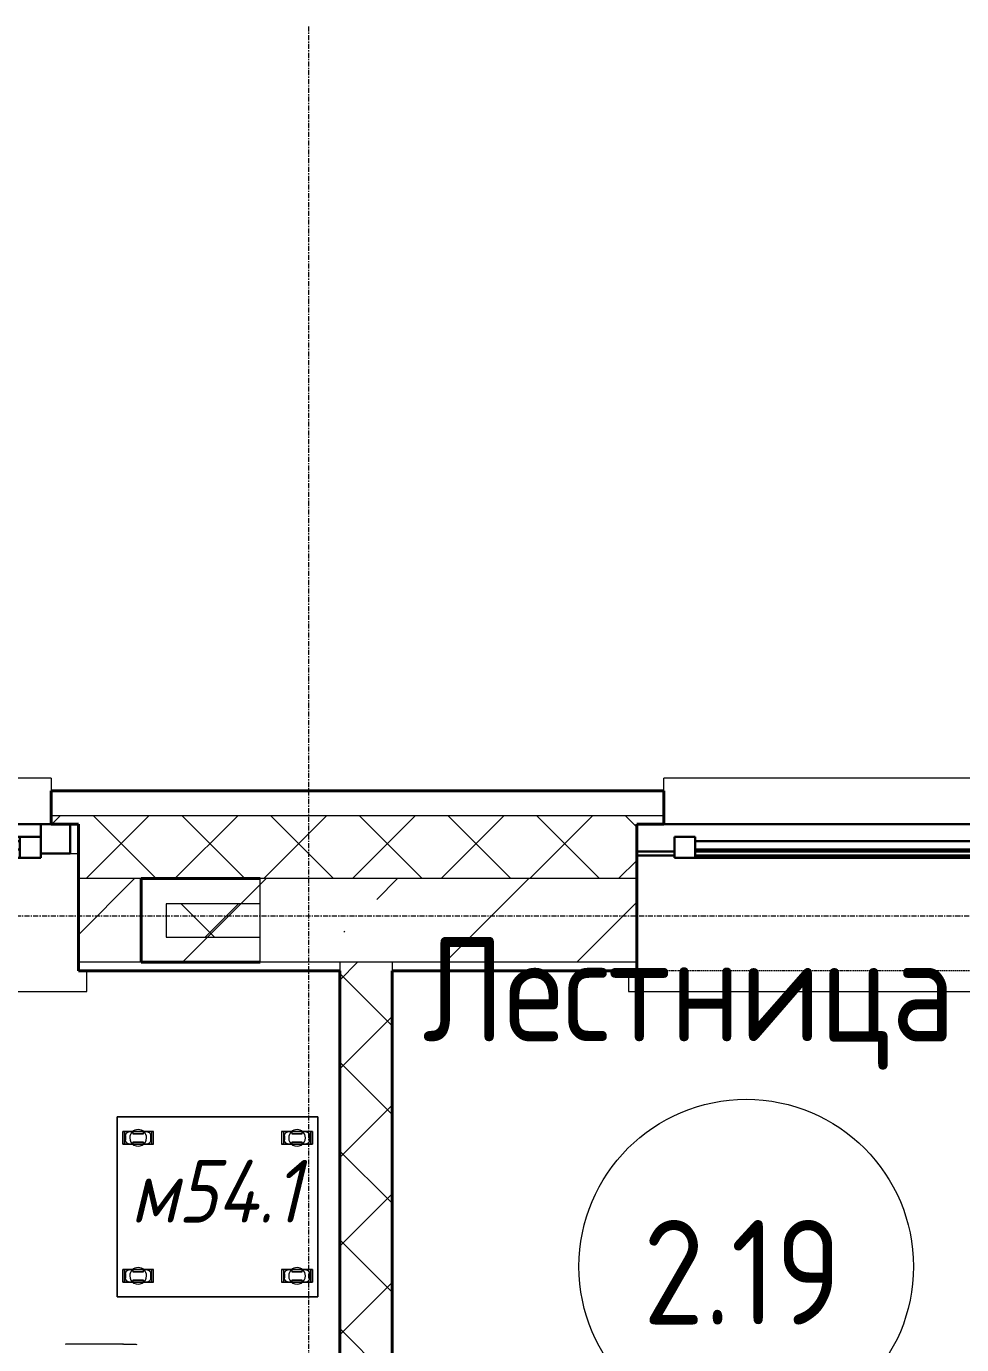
# Model space of a CAD drawing. Header units: millimetres. Extents: x -32954 to 151739, y -65671 to 56243.
# Drawn here: x -15924 to -13688, y -21779 to -18627 of the extents above; entities that cross this region are included whole.
import ezdxf

# ---------------------------------------------------------------- set-up
doc = ezdxf.new("R2010")
doc.units = ezdxf.units.MM
doc.linetypes.add('ADSK_Линия сетки', pattern=[21, 12, -3, 3, -3])
doc.linetypes.add('ADSK_Сверху', pattern=[4.5, 3, -1.5])
for name, color, linetype, lineweight in [('I-FURN', 7, 'Continuous', 9), ('I-FURN-IDEN', 7, 'Continuous', 9), ('Каркас_Импост', 7, 'Continuous', 30), ('Лестницы', 7, 'Continuous', 18), ('Марки помещений', 7, 'Continuous', 18), ('Окна', 7, 'Continuous', 18), ('Оси', 7, 'Continuous', 9), ('Остекление', 7, 'Continuous', 30), ('Отлив', 7, 'Continuous', 18), ('Подоконник_Верхний брус', 7, 'Continuous', 18), ('Специальное оборудование', 7, 'Continuous', 18), ('Стены', 7, 'Continuous', 18), ('Стены разрез', 7, 'Continuous', 40), ('Стены штриховка', 7, 'Continuous', 18)]:
    doc.layers.add(name, color=color, linetype=linetype, lineweight=lineweight)
doc.styles.add('GOST Common', font='GOST_Common.ttf', dxfattribs={"width": 0.9, "height": 250})
doc.styles.add('GOST Common_I', font='GOST_Common Italic.ttf', dxfattribs={"width": 0.9, "height": 150})
pattern_1 = [(45, (-4e-12, -22914.43), (-106.066, 106.066), []), (135, (-4e-12, -22914.43), (-106.066, -106.066), [])]
pattern_2 = [(45, (-4e-12, -22914.43), (-314.309, 314.309), []), (45, (314.3, -22914.43), (-314.309, 314.309), [555.625, -111.125, 3.353, -107.772])]

# ---------------------------------------------------------------- blocks, each defined once
blk = doc.blocks.new('B2B_Окно_1створка - 1280х2060h-V7-В_АР_ПЭ_02 Этаж')
at = {"layer": 'Каркас_Импост'}
for p, q in [((-415, 135), (640, 135)), ((640, 135), (640, 95)), ((-390, 70), (-480, 70)), ((640, 70), (-340, 70)), ((575, 70), (575, 60)), ((640, 75), (640, 70)), ((-390, 60), (-480, 60)), ((575, 60), (-340, 60))]:
    blk.add_line(p, q, dxfattribs=at)
blk = doc.blocks.new('Medical_All_ARJO_Enterprise-8000_Patient-Bed - Citadel-V10-В_АР_ПЭ_02 Этаж')
at = {"layer": 'Специальное оборудование'}
for p, q in [((704.7, 516), (568.2, 516)), ((704.7, 516), (718.3, 516)), ((718.3, 516), (728.2, 516)), ((728.2, 516), (732.2, 516))]:
    blk.add_line(p, q, dxfattribs=at)
at = {"layer": 'Специальное оборудование', "flags": 128}
blk.add_lwpolyline([(732.2, 516), (734.3, 515.7), (736.3, 515.1)], dxfattribs=at)
at = {"layer": 'Специальное оборудование'}
for centre in [(568.2, 482.2), (704.7, 482.2)]:
    blk.add_ellipse(centre, major_axis=(0, 33.7), ratio=0.34202, start_param=0, end_param=0.261799, dxfattribs=at)
blk = doc.blocks.new('B2B_Окно_1створка - 1320х1460h-729011-В_АР_ПЭ_02 Этаж')
at = {"layer": 'Каркас_Импост', "lineweight": 30}
for p, q in [((-660, 135), (-660, 65)), ((-590, 135), (-615, 135)), ((-590, 105), (-590, 135)), ((590, 135), (590, 105)), ((615, 135), (590, 135)), ((660, 65), (660, 135)), ((-540, 105), (-590, 105)), ((-590, 105), (-590, 55)), ((-540, 55), (-540, 105)), ((540, 105), (540, 55)), ((590, 105), (540, 105)), ((590, 55), (590, 105)), ((-660, 65), (-590, 65)), ((590, 65), (660, 65)), ((-590, 55), (-540, 55)), ((540, 55), (590, 55))]:
    blk.add_line(p, q, dxfattribs=at)
at = {"layer": 'Каркас_Импост'}
for p, q in [((590, 135), (-590, 135)), ((540, 105), (-540, 105)), ((-540, 55), (540, 55))]:
    blk.add_line(p, q, dxfattribs=at)
at = {"layer": 'Остекление'}
for p, q in [((540, 95), (-540, 95)), ((-540, 95), (-540, 75)), ((540, 75), (540, 95)), ((-540, 75), (540, 75))]:
    blk.add_line(p, q, dxfattribs=at)
blk = doc.blocks.new('В2В_Подоконник_ПВХ - ПВХ-717279-В_АР_ПЭ_02 Этаж')
at = {"layer": 'Подоконник_Верхний брус'}
for p, q in [((-680, 0), (-660, 0)), ((660, 0), (680, 0)), ((-700, -280), (-700, -330)), ((700, -330), (700, -280)), ((-700, -330), (700, -330))]:
    blk.add_line(p, q, dxfattribs=at)
blk = doc.blocks.new('B2B_Отлив - Отлив_металлический-717280-В_АР_ПЭ_02 Этаж')
at = {"layer": 'Отлив'}
for p, q in [((-615, 80), (-615, 110)), ((615, 110), (-615, 110)), ((615, 110), (615, 80)), ((-615, 1), (615, 1))]:
    blk.add_line(p, q, dxfattribs=at)
blk = doc.blocks.new('B2B_Окно_1створка - 1320х1460h-V20-В_АР_ПЭ_02 Этаж')
at = {"layer": 'Каркас_Импост'}
for p, q in [((590, 135), (440, 135)), ((540, 105), (440, 105)), ((-540, 55), (540, 55))]:
    blk.add_line(p, q, dxfattribs=at)
at = {"layer": 'Каркас_Импост', "lineweight": 30}
for p, q in [((590, 135), (590, 105)), ((615, 135), (590, 135)), ((660, 65), (660, 135)), ((-540, 105), (-590, 105)), ((-590, 105), (-590, 55)), ((-540, 55), (-540, 105)), ((540, 105), (540, 55)), ((590, 105), (540, 105)), ((590, 55), (590, 105)), ((590, 65), (660, 65)), ((-590, 55), (-540, 55)), ((540, 55), (590, 55))]:
    blk.add_line(p, q, dxfattribs=at)
at = {"layer": 'Остекление'}
for p, q in [((540, 95), (-540, 95)), ((-540, 95), (-540, 75)), ((540, 75), (540, 95)), ((-540, 75), (540, 75))]:
    blk.add_line(p, q, dxfattribs=at)
blk = doc.blocks.new('В2В_Подоконник_ПВХ - ПВХ-V21-В_АР_ПЭ_02 Этаж')
at = {"layer": 'Подоконник_Верхний брус'}
for p, q in [((660, 0), (680, 0)), ((-700, -280), (-700, -330)), ((700, -330), (700, -280)), ((-700, -330), (700, -330))]:
    blk.add_line(p, q, dxfattribs=at)
blk = doc.blocks.new('ADSK_Марка_Помещение_2_ГОСТ21-501-2011 - Имя и Категория-86712-В_АР_ПЭ_02 Этаж')
at = {"layer": 'Марки помещений'}
blk.add_circle((0, 0), 4, dxfattribs=at)
blk = doc.blocks.new('М35-М54-М210-М382_Тумба - М54_1_Тумба прикроватная 400х500х750 мм-9778782-О_ТХ_05')
at = {"layer": 'I-FURN'}
for p, q in [((215, 480), (-215, 480)), ((-215, 480), (-215, 0)), ((-215, 480), (215, 480)), ((-215, 0), (-215, 480)), ((215, 0), (215, 480)), ((215, 480), (215, 0)), ((-150, 467), (-180, 467)), ((-180, 393), (-180, 467)), ((-180, 467), (-180, 462)), ((-180, 467), (-150, 467)), ((-180, 462), (-180, 398)), ((-180, 462), (-150, 462)), ((-175, 442.5), (-180, 442.5)), ((-180, 417.5), (-180, 442.5)), ((-180, 442.5), (-180, 417.5)), ((-175, 417.5), (-175, 442.5)), ((-175, 442.5), (-175, 417.5)), ((-160, 460), (-170, 460)), ((-150, 442.5), (-155, 442.5)), ((-155, 417.5), (-155, 442.5)), ((-155, 442.5), (-155, 417.5)), ((-150, 462), (-150, 467)), ((-150, 467), (-150, 393)), ((-150, 398), (-150, 462)), ((-150, 442.5), (-150, 417.5)), ((-150, 417.5), (-150, 442.5)), ((180, 467), (150, 467)), ((150, 393), (150, 467)), ((150, 467), (150, 462)), ((150, 467), (180, 467)), ((150, 462), (150, 398)), ((150, 462), (180, 462)), ((155, 442.5), (150, 442.5)), ((150, 417.5), (150, 442.5)), ((150, 442.5), (150, 417.5)), ((155, 442.5), (155, 417.5)), ((155, 417.5), (155, 442.5)), ((170, 460), (160, 460)), ((180, 442.5), (175, 442.5)), ((175, 442.5), (175, 417.5)), ((175, 417.5), (175, 442.5)), ((180, 462), (180, 467)), ((180, 467), (180, 393)), ((180, 398), (180, 462)), ((180, 442.5), (180, 417.5)), ((180, 417.5), (180, 442.5)), ((-180, 417.5), (-175, 417.5)), ((-155, 417.5), (-150, 417.5)), ((150, 417.5), (155, 417.5)), ((175, 417.5), (180, 417.5)), ((-180, 398), (-180, 393)), ((-150, 398), (-180, 398)), ((-180, 393), (-150, 393)), ((-180, 393), (-150, 393)), ((-170, 400), (-160, 400)), ((-150, 393), (-150, 398)), ((150, 398), (150, 393)), ((180, 398), (150, 398)), ((150, 393), (180, 393)), ((150, 393), (180, 393)), ((160, 400), (170, 400)), ((180, 393), (180, 398)), ((-150, 87), (-180, 87)), ((-180, 13), (-180, 87)), ((-180, 87), (-180, 82)), ((-150, 87), (-180, 87)), ((-180, 82), (-180, 18)), ((-180, 82), (-150, 82)), ((-160, 80), (-170, 80)), ((-150, 82), (-150, 87)), ((-150, 87), (-150, 13)), ((-150, 18), (-150, 82)), ((180, 87), (150, 87)), ((150, 13), (150, 87)), ((150, 87), (150, 82)), ((180, 87), (150, 87)), ((150, 82), (150, 18)), ((150, 82), (180, 82)), ((170, 80), (160, 80)), ((180, 82), (180, 87)), ((180, 87), (180, 13)), ((180, 18), (180, 82)), ((-175, 62.5), (-180, 62.5)), ((-180, 37.5), (-180, 62.5)), ((-180, 62.5), (-180, 37.5)), ((-180, 37.5), (-175, 37.5)), ((-175, 37.5), (-175, 62.5)), ((-175, 62.5), (-175, 37.5)), ((-150, 62.5), (-155, 62.5)), ((-155, 37.5), (-155, 62.5)), ((-155, 62.5), (-155, 37.5)), ((-155, 37.5), (-150, 37.5)), ((-150, 62.5), (-150, 37.5)), ((-150, 37.5), (-150, 62.5)), ((155, 62.5), (150, 62.5)), ((150, 37.5), (150, 62.5)), ((150, 62.5), (150, 37.5)), ((150, 37.5), (155, 37.5)), ((155, 62.5), (155, 37.5)), ((155, 37.5), (155, 62.5)), ((180, 62.5), (175, 62.5)), ((175, 62.5), (175, 37.5)), ((175, 37.5), (175, 62.5)), ((175, 37.5), (180, 37.5)), ((180, 62.5), (180, 37.5)), ((180, 37.5), (180, 62.5)), ((-215, 0), (215, 0)), ((215, 0), (-215, 0)), ((-180, 18), (-180, 13)), ((-150, 18), (-180, 18)), ((-180, 13), (-150, 13)), ((-150, 13), (-180, 13)), ((-170, 20), (-160, 20)), ((-150, 13), (-150, 18)), ((150, 18), (150, 13)), ((180, 18), (150, 18)), ((150, 13), (180, 13)), ((180, 13), (150, 13)), ((160, 20), (170, 20)), ((180, 13), (180, 18))]:
    blk.add_line(p, q, dxfattribs=at)
at = {"layer": 'I-FURN', "flags": 128}
for points in [[(-180, 450), (-180, 450.4), (-180, 450.8), (-179.9, 451.2), (-179.9, 451.6), (-179.8, 452), (-179.7, 452.4), (-179.6, 452.8), (-179.5, 453.1), (-179.4, 453.5), (-179.2, 453.9), (-179, 454.3), (-178.9, 454.6), (-178.7, 455), (-178.5, 455.3), (-178.3, 455.6), (-178, 456), (-177.8, 456.3), (-177.5, 456.6), (-177.2, 456.9), (-177, 457.2), (-176.7, 457.4), (-176.4, 457.7), (-176.1, 458), (-175.7, 458.2), (-175.4, 458.4), (-175.1, 458.6), (-174.7, 458.8), (-174.4, 459), (-174, 459.2), (-173.6, 459.3), (-173.2, 459.5), (-172.9, 459.6), (-172.5, 459.7), (-172.1, 459.8), (-171.7, 459.9), (-171.3, 459.9), (-170.9, 460), (-170.5, 460), (-170.1, 460), (-170, 460)], [(-180, 410), (-180, 410), (-180, 410.1), (-180, 410.1), (-180, 410.3), (-180, 410.4), (-180, 410.6), (-180, 410.8), (-180, 411), (-180, 411.3), (-180, 411.6), (-180, 411.9), (-180, 412.3), (-180, 412.6), (-180, 413.1), (-180, 413.5), (-180, 414), (-180, 414.4), (-180, 415), (-180, 415.5), (-180, 416.1), (-180, 416.7), (-180, 417.3), (-180, 417.9), (-180, 418.5), (-180, 419.2), (-180, 419.9), (-180, 420.6), (-180, 421.3), (-180, 422), (-180, 422.8), (-180, 423.5), (-180, 424.3), (-180, 425), (-180, 425.8), (-180, 426.6), (-180, 427.4), (-180, 428.2), (-180, 429), (-180, 429.8), (-180, 430.6), (-180, 431.4), (-180, 432.2), (-180, 433), (-180, 433.8), (-180, 434.5), (-180, 435.3), (-180, 436.1), (-180, 436.8), (-180, 437.6), (-180, 438.3), (-180, 439), (-180, 439.7), (-180, 440.4), (-180, 441.1), (-180, 441.8), (-180, 442.4), (-180, 443), (-180, 443.6), (-180, 444.2), (-180, 444.7), (-180, 445.3), (-180, 445.8), (-180, 446.3), (-180, 446.7), (-180, 447.1), (-180, 447.5), (-180, 447.9), (-180, 448.2), (-180, 448.6), (-180, 448.8), (-180, 449.1), (-180, 449.3), (-180, 449.5), (-180, 449.7), (-180, 449.8), (-180, 449.9), (-180, 450), (-180, 450), (-180, 450)], [(-180, 450), (-180, 450), (-180, 449.9), (-180, 449.9), (-180, 449.7), (-180, 449.6), (-180, 449.4), (-180, 449.2), (-180, 449), (-180, 448.7), (-180, 448.4), (-180, 448.1), (-180, 447.7), (-180, 447.4), (-180, 446.9), (-180, 446.5), (-180, 446), (-180, 445.6), (-180, 445), (-180, 444.5), (-180, 443.9), (-180, 443.3), (-180, 442.7), (-180, 442.1), (-180, 441.5), (-180, 440.8), (-180, 440.1), (-180, 439.4), (-180, 438.7), (-180, 438), (-180, 437.2), (-180, 436.5), (-180, 435.7), (-180, 435), (-180, 434.2), (-180, 433.4), (-180, 432.6), (-180, 431.8), (-180, 431), (-180, 430.2), (-180, 429.4), (-180, 428.6), (-180, 427.8), (-180, 427), (-180, 426.2), (-180, 425.5), (-180, 424.7), (-180, 423.9), (-180, 423.2), (-180, 422.4), (-180, 421.7), (-180, 421), (-180, 420.3), (-180, 419.6), (-180, 418.9), (-180, 418.2), (-180, 417.6), (-180, 417), (-180, 416.4), (-180, 415.8), (-180, 415.3), (-180, 414.7), (-180, 414.2), (-180, 413.7), (-180, 413.3), (-180, 412.9), (-180, 412.5), (-180, 412.1), (-180, 411.8), (-180, 411.4), (-180, 411.2), (-180, 410.9), (-180, 410.7), (-180, 410.5), (-180, 410.3), (-180, 410.2), (-180, 410.1), (-180, 410), (-180, 410), (-180, 410)], [(-160, 460), (-159.6, 460), (-159.2, 460), (-158.8, 459.9), (-158.4, 459.9), (-158, 459.8), (-157.6, 459.7), (-157.2, 459.6), (-156.9, 459.5), (-156.5, 459.4), (-156.1, 459.2), (-155.7, 459), (-155.4, 458.9), (-155, 458.7), (-154.7, 458.5), (-154.4, 458.3), (-154, 458), (-153.7, 457.8), (-153.4, 457.5), (-153.1, 457.2), (-152.8, 457), (-152.6, 456.7), (-152.3, 456.4), (-152, 456.1), (-151.8, 455.7), (-151.6, 455.4), (-151.4, 455.1), (-151.2, 454.7), (-151, 454.4), (-150.8, 454), (-150.7, 453.6), (-150.5, 453.2), (-150.4, 452.9), (-150.3, 452.5), (-150.2, 452.1), (-150.1, 451.7), (-150.1, 451.3), (-150, 450.9), (-150, 450.5), (-150, 450.1), (-150, 450)], [(-150, 450), (-150, 450), (-150, 449.9), (-150, 449.9), (-150, 449.7), (-150, 449.6), (-150, 449.4), (-150, 449.2), (-150, 449), (-150, 448.7), (-150, 448.4), (-150, 448.1), (-150, 447.7), (-150, 447.4), (-150, 446.9), (-150, 446.5), (-150, 446), (-150, 445.6), (-150, 445), (-150, 444.5), (-150, 443.9), (-150, 443.3), (-150, 442.7), (-150, 442.1), (-150, 441.5), (-150, 440.8), (-150, 440.1), (-150, 439.4), (-150, 438.7), (-150, 438), (-150, 437.2), (-150, 436.5), (-150, 435.7), (-150, 435), (-150, 434.2), (-150, 433.4), (-150, 432.6), (-150, 431.8), (-150, 431), (-150, 430.2), (-150, 429.4), (-150, 428.6), (-150, 427.8), (-150, 427), (-150, 426.2), (-150, 425.5), (-150, 424.7), (-150, 423.9), (-150, 423.2), (-150, 422.4), (-150, 421.7), (-150, 421), (-150, 420.3), (-150, 419.6), (-150, 418.9), (-150, 418.2), (-150, 417.6), (-150, 417), (-150, 416.4), (-150, 415.8), (-150, 415.3), (-150, 414.7), (-150, 414.2), (-150, 413.7), (-150, 413.3), (-150, 412.9), (-150, 412.5), (-150, 412.1), (-150, 411.8), (-150, 411.4), (-150, 411.2), (-150, 410.9), (-150, 410.7), (-150, 410.5), (-150, 410.3), (-150, 410.2), (-150, 410.1), (-150, 410), (-150, 410), (-150, 410)], [(-150, 410), (-150, 410), (-150, 410.1), (-150, 410.1), (-150, 410.3), (-150, 410.4), (-150, 410.6), (-150, 410.8), (-150, 411), (-150, 411.3), (-150, 411.6), (-150, 411.9), (-150, 412.3), (-150, 412.6), (-150, 413.1), (-150, 413.5), (-150, 414), (-150, 414.4), (-150, 415), (-150, 415.5), (-150, 416.1), (-150, 416.7), (-150, 417.3), (-150, 417.9), (-150, 418.5), (-150, 419.2), (-150, 419.9), (-150, 420.6), (-150, 421.3), (-150, 422), (-150, 422.8), (-150, 423.5), (-150, 424.3), (-150, 425), (-150, 425.8), (-150, 426.6), (-150, 427.4), (-150, 428.2), (-150, 429), (-150, 429.8), (-150, 430.6), (-150, 431.4), (-150, 432.2), (-150, 433), (-150, 433.8), (-150, 434.5), (-150, 435.3), (-150, 436.1), (-150, 436.8), (-150, 437.6), (-150, 438.3), (-150, 439), (-150, 439.7), (-150, 440.4), (-150, 441.1), (-150, 441.8), (-150, 442.4), (-150, 443), (-150, 443.6), (-150, 444.2), (-150, 444.7), (-150, 445.3), (-150, 445.8), (-150, 446.3), (-150, 446.7), (-150, 447.1), (-150, 447.5), (-150, 447.9), (-150, 448.2), (-150, 448.6), (-150, 448.8), (-150, 449.1), (-150, 449.3), (-150, 449.5), (-150, 449.7), (-150, 449.8), (-150, 449.9), (-150, 450), (-150, 450), (-150, 450)], [(150, 450), (150, 450.4), (150, 450.8), (150.1, 451.2), (150.1, 451.6), (150.2, 452), (150.3, 452.4), (150.4, 452.8), (150.5, 453.1), (150.6, 453.5), (150.8, 453.9), (151, 454.3), (151.1, 454.6), (151.3, 455), (151.5, 455.3), (151.7, 455.6), (152, 456), (152.2, 456.3), (152.5, 456.6), (152.8, 456.9), (153, 457.2), (153.3, 457.4), (153.6, 457.7), (153.9, 458), (154.3, 458.2), (154.6, 458.4), (154.9, 458.6), (155.3, 458.8), (155.6, 459), (156, 459.2), (156.4, 459.3), (156.8, 459.5), (157.1, 459.6), (157.5, 459.7), (157.9, 459.8), (158.3, 459.9), (158.7, 459.9), (159.1, 460), (159.5, 460), (159.9, 460), (160, 460)], [(150, 410), (150, 410), (150, 410.1), (150, 410.1), (150, 410.3), (150, 410.4), (150, 410.6), (150, 410.8), (150, 411), (150, 411.3), (150, 411.6), (150, 411.9), (150, 412.3), (150, 412.6), (150, 413.1), (150, 413.5), (150, 414), (150, 414.4), (150, 415), (150, 415.5), (150, 416.1), (150, 416.7), (150, 417.3), (150, 417.9), (150, 418.5), (150, 419.2), (150, 419.9), (150, 420.6), (150, 421.3), (150, 422), (150, 422.8), (150, 423.5), (150, 424.3), (150, 425), (150, 425.8), (150, 426.6), (150, 427.4), (150, 428.2), (150, 429), (150, 429.8), (150, 430.6), (150, 431.4), (150, 432.2), (150, 433), (150, 433.8), (150, 434.5), (150, 435.3), (150, 436.1), (150, 436.8), (150, 437.6), (150, 438.3), (150, 439), (150, 439.7), (150, 440.4), (150, 441.1), (150, 441.8), (150, 442.4), (150, 443), (150, 443.6), (150, 444.2), (150, 444.7), (150, 445.3), (150, 445.8), (150, 446.3), (150, 446.7), (150, 447.1), (150, 447.5), (150, 447.9), (150, 448.2), (150, 448.6), (150, 448.8), (150, 449.1), (150, 449.3), (150, 449.5), (150, 449.7), (150, 449.8), (150, 449.9), (150, 450), (150, 450), (150, 450)], [(150, 450), (150, 450), (150, 449.9), (150, 449.9), (150, 449.7), (150, 449.6), (150, 449.4), (150, 449.2), (150, 449), (150, 448.7), (150, 448.4), (150, 448.1), (150, 447.7), (150, 447.4), (150, 446.9), (150, 446.5), (150, 446), (150, 445.6), (150, 445), (150, 444.5), (150, 443.9), (150, 443.3), (150, 442.7), (150, 442.1), (150, 441.5), (150, 440.8), (150, 440.1), (150, 439.4), (150, 438.7), (150, 438), (150, 437.2), (150, 436.5), (150, 435.7), (150, 435), (150, 434.2), (150, 433.4), (150, 432.6), (150, 431.8), (150, 431), (150, 430.2), (150, 429.4), (150, 428.6), (150, 427.8), (150, 427), (150, 426.2), (150, 425.5), (150, 424.7), (150, 423.9), (150, 423.2), (150, 422.4), (150, 421.7), (150, 421), (150, 420.3), (150, 419.6), (150, 418.9), (150, 418.2), (150, 417.6), (150, 417), (150, 416.4), (150, 415.8), (150, 415.3), (150, 414.7), (150, 414.2), (150, 413.7), (150, 413.3), (150, 412.9), (150, 412.5), (150, 412.1), (150, 411.8), (150, 411.4), (150, 411.2), (150, 410.9), (150, 410.7), (150, 410.5), (150, 410.3), (150, 410.2), (150, 410.1), (150, 410), (150, 410), (150, 410)], [(170, 460), (170.4, 460), (170.8, 460), (171.2, 459.9), (171.6, 459.9), (172, 459.8), (172.4, 459.7), (172.8, 459.6), (173.1, 459.5), (173.5, 459.4), (173.9, 459.2), (174.3, 459), (174.6, 458.9), (175, 458.7), (175.3, 458.5), (175.6, 458.3), (176, 458), (176.3, 457.8), (176.6, 457.5), (176.9, 457.2), (177.2, 457), (177.4, 456.7), (177.7, 456.4), (178, 456.1), (178.2, 455.7), (178.4, 455.4), (178.6, 455.1), (178.8, 454.7), (179, 454.4), (179.2, 454), (179.3, 453.6), (179.5, 453.2), (179.6, 452.9), (179.7, 452.5), (179.8, 452.1), (179.9, 451.7), (179.9, 451.3), (180, 450.9), (180, 450.5), (180, 450.1), (180, 450)], [(180, 450), (180, 450), (180, 449.9), (180, 449.9), (180, 449.7), (180, 449.6), (180, 449.4), (180, 449.2), (180, 449), (180, 448.7), (180, 448.4), (180, 448.1), (180, 447.7), (180, 447.4), (180, 446.9), (180, 446.5), (180, 446), (180, 445.6), (180, 445), (180, 444.5), (180, 443.9), (180, 443.3), (180, 442.7), (180, 442.1), (180, 441.5), (180, 440.8), (180, 440.1), (180, 439.4), (180, 438.7), (180, 438), (180, 437.2), (180, 436.5), (180, 435.7), (180, 435), (180, 434.2), (180, 433.4), (180, 432.6), (180, 431.8), (180, 431), (180, 430.2), (180, 429.4), (180, 428.6), (180, 427.8), (180, 427), (180, 426.2), (180, 425.5), (180, 424.7), (180, 423.9), (180, 423.2), (180, 422.4), (180, 421.7), (180, 421), (180, 420.3), (180, 419.6), (180, 418.9), (180, 418.2), (180, 417.6), (180, 417), (180, 416.4), (180, 415.8), (180, 415.3), (180, 414.7), (180, 414.2), (180, 413.7), (180, 413.3), (180, 412.9), (180, 412.5), (180, 412.1), (180, 411.8), (180, 411.4), (180, 411.2), (180, 410.9), (180, 410.7), (180, 410.5), (180, 410.3), (180, 410.2), (180, 410.1), (180, 410), (180, 410), (180, 410)], [(180, 410), (180, 410), (180, 410.1), (180, 410.1), (180, 410.3), (180, 410.4), (180, 410.6), (180, 410.8), (180, 411), (180, 411.3), (180, 411.6), (180, 411.9), (180, 412.3), (180, 412.6), (180, 413.1), (180, 413.5), (180, 414), (180, 414.4), (180, 415), (180, 415.5), (180, 416.1), (180, 416.7), (180, 417.3), (180, 417.9), (180, 418.5), (180, 419.2), (180, 419.9), (180, 420.6), (180, 421.3), (180, 422), (180, 422.8), (180, 423.5), (180, 424.3), (180, 425), (180, 425.8), (180, 426.6), (180, 427.4), (180, 428.2), (180, 429), (180, 429.8), (180, 430.6), (180, 431.4), (180, 432.2), (180, 433), (180, 433.8), (180, 434.5), (180, 435.3), (180, 436.1), (180, 436.8), (180, 437.6), (180, 438.3), (180, 439), (180, 439.7), (180, 440.4), (180, 441.1), (180, 441.8), (180, 442.4), (180, 443), (180, 443.6), (180, 444.2), (180, 444.7), (180, 445.3), (180, 445.8), (180, 446.3), (180, 446.7), (180, 447.1), (180, 447.5), (180, 447.9), (180, 448.2), (180, 448.6), (180, 448.8), (180, 449.1), (180, 449.3), (180, 449.5), (180, 449.7), (180, 449.8), (180, 449.9), (180, 450), (180, 450), (180, 450)], [(-170, 400), (-170.4, 400), (-170.8, 400), (-171.2, 400.1), (-171.6, 400.1), (-172, 400.2), (-172.4, 400.3), (-172.8, 400.4), (-173.1, 400.5), (-173.5, 400.6), (-173.9, 400.8), (-174.3, 401), (-174.6, 401.1), (-175, 401.3), (-175.3, 401.5), (-175.6, 401.7), (-176, 402), (-176.3, 402.2), (-176.6, 402.5), (-176.9, 402.8), (-177.2, 403), (-177.4, 403.3), (-177.7, 403.6), (-178, 403.9), (-178.2, 404.3), (-178.4, 404.6), (-178.6, 404.9), (-178.8, 405.3), (-179, 405.6), (-179.2, 406), (-179.3, 406.4), (-179.5, 406.8), (-179.6, 407.1), (-179.7, 407.5), (-179.8, 407.9), (-179.9, 408.3), (-179.9, 408.7), (-180, 409.1), (-180, 409.5), (-180, 409.9), (-180, 410)], [(-150, 410), (-150, 409.6), (-150, 409.2), (-150.1, 408.8), (-150.1, 408.4), (-150.2, 408), (-150.3, 407.6), (-150.4, 407.2), (-150.5, 406.9), (-150.6, 406.5), (-150.8, 406.1), (-151, 405.7), (-151.1, 405.4), (-151.3, 405), (-151.5, 404.7), (-151.7, 404.4), (-152, 404), (-152.2, 403.7), (-152.5, 403.4), (-152.8, 403.1), (-153, 402.8), (-153.3, 402.6), (-153.6, 402.3), (-153.9, 402), (-154.3, 401.8), (-154.6, 401.6), (-154.9, 401.4), (-155.3, 401.2), (-155.6, 401), (-156, 400.8), (-156.4, 400.7), (-156.8, 400.5), (-157.1, 400.4), (-157.5, 400.3), (-157.9, 400.2), (-158.3, 400.1), (-158.7, 400.1), (-159.1, 400), (-159.5, 400), (-159.9, 400), (-160, 400)], [(160, 400), (159.6, 400), (159.2, 400), (158.8, 400.1), (158.4, 400.1), (158, 400.2), (157.6, 400.3), (157.2, 400.4), (156.9, 400.5), (156.5, 400.6), (156.1, 400.8), (155.7, 401), (155.4, 401.1), (155, 401.3), (154.7, 401.5), (154.4, 401.7), (154, 402), (153.7, 402.2), (153.4, 402.5), (153.1, 402.8), (152.8, 403), (152.6, 403.3), (152.3, 403.6), (152, 403.9), (151.8, 404.3), (151.6, 404.6), (151.4, 404.9), (151.2, 405.3), (151, 405.6), (150.8, 406), (150.7, 406.4), (150.5, 406.8), (150.4, 407.1), (150.3, 407.5), (150.2, 407.9), (150.1, 408.3), (150.1, 408.7), (150, 409.1), (150, 409.5), (150, 409.9), (150, 410)], [(180, 410), (180, 409.6), (180, 409.2), (179.9, 408.8), (179.9, 408.4), (179.8, 408), (179.7, 407.6), (179.6, 407.2), (179.5, 406.9), (179.4, 406.5), (179.2, 406.1), (179, 405.7), (178.9, 405.4), (178.7, 405), (178.5, 404.7), (178.3, 404.4), (178, 404), (177.8, 403.7), (177.5, 403.4), (177.2, 403.1), (177, 402.8), (176.7, 402.6), (176.4, 402.3), (176.1, 402), (175.7, 401.8), (175.4, 401.6), (175.1, 401.4), (174.7, 401.2), (174.4, 401), (174, 400.8), (173.6, 400.7), (173.2, 400.5), (172.9, 400.4), (172.5, 400.3), (172.1, 400.2), (171.7, 400.1), (171.3, 400.1), (170.9, 400), (170.5, 400), (170.1, 400), (170, 400)], [(-180, 70), (-180, 70.4), (-180, 70.8), (-179.9, 71.2), (-179.9, 71.6), (-179.8, 72), (-179.7, 72.4), (-179.6, 72.8), (-179.5, 73.1), (-179.4, 73.5), (-179.2, 73.9), (-179, 74.3), (-178.9, 74.6), (-178.7, 75), (-178.5, 75.3), (-178.3, 75.6), (-178, 76), (-177.8, 76.3), (-177.5, 76.6), (-177.2, 76.9), (-177, 77.2), (-176.7, 77.4), (-176.4, 77.7), (-176.1, 78), (-175.7, 78.2), (-175.4, 78.4), (-175.1, 78.6), (-174.7, 78.8), (-174.4, 79), (-174, 79.2), (-173.6, 79.3), (-173.2, 79.5), (-172.9, 79.6), (-172.5, 79.7), (-172.1, 79.8), (-171.7, 79.9), (-171.3, 79.9), (-170.9, 80), (-170.5, 80), (-170.1, 80), (-170, 80)], [(-180, 30), (-180, 30), (-180, 30.1), (-180, 30.1), (-180, 30.3), (-180, 30.4), (-180, 30.6), (-180, 30.8), (-180, 31), (-180, 31.3), (-180, 31.6), (-180, 31.9), (-180, 32.3), (-180, 32.6), (-180, 33.1), (-180, 33.5), (-180, 34), (-180, 34.4), (-180, 35), (-180, 35.5), (-180, 36.1), (-180, 36.7), (-180, 37.3), (-180, 37.9), (-180, 38.5), (-180, 39.2), (-180, 39.9), (-180, 40.6), (-180, 41.3), (-180, 42), (-180, 42.8), (-180, 43.5), (-180, 44.3), (-180, 45), (-180, 45.8), (-180, 46.6), (-180, 47.4), (-180, 48.2), (-180, 49), (-180, 49.8), (-180, 50.6), (-180, 51.4), (-180, 52.2), (-180, 53), (-180, 53.8), (-180, 54.5), (-180, 55.3), (-180, 56.1), (-180, 56.8), (-180, 57.6), (-180, 58.3), (-180, 59), (-180, 59.7), (-180, 60.4), (-180, 61.1), (-180, 61.8), (-180, 62.4), (-180, 63), (-180, 63.6), (-180, 64.2), (-180, 64.7), (-180, 65.3), (-180, 65.8), (-180, 66.3), (-180, 66.7), (-180, 67.1), (-180, 67.5), (-180, 67.9), (-180, 68.2), (-180, 68.6), (-180, 68.8), (-180, 69.1), (-180, 69.3), (-180, 69.5), (-180, 69.7), (-180, 69.8), (-180, 69.9), (-180, 70), (-180, 70), (-180, 70)], [(-180, 70), (-180, 70), (-180, 69.9), (-180, 69.9), (-180, 69.7), (-180, 69.6), (-180, 69.4), (-180, 69.2), (-180, 69), (-180, 68.7), (-180, 68.4), (-180, 68.1), (-180, 67.7), (-180, 67.4), (-180, 66.9), (-180, 66.5), (-180, 66), (-180, 65.6), (-180, 65), (-180, 64.5), (-180, 63.9), (-180, 63.3), (-180, 62.7), (-180, 62.1), (-180, 61.5), (-180, 60.8), (-180, 60.1), (-180, 59.4), (-180, 58.7), (-180, 58), (-180, 57.2), (-180, 56.5), (-180, 55.7), (-180, 55), (-180, 54.2), (-180, 53.4), (-180, 52.6), (-180, 51.8), (-180, 51), (-180, 50.2), (-180, 49.4), (-180, 48.6), (-180, 47.8), (-180, 47), (-180, 46.2), (-180, 45.5), (-180, 44.7), (-180, 43.9), (-180, 43.2), (-180, 42.4), (-180, 41.7), (-180, 41), (-180, 40.3), (-180, 39.6), (-180, 38.9), (-180, 38.2), (-180, 37.6), (-180, 37), (-180, 36.4), (-180, 35.8), (-180, 35.3), (-180, 34.7), (-180, 34.2), (-180, 33.7), (-180, 33.3), (-180, 32.9), (-180, 32.5), (-180, 32.1), (-180, 31.8), (-180, 31.4), (-180, 31.2), (-180, 30.9), (-180, 30.7), (-180, 30.5), (-180, 30.3), (-180, 30.2), (-180, 30.1), (-180, 30), (-180, 30), (-180, 30)], [(-160, 80), (-159.6, 80), (-159.2, 80), (-158.8, 79.9), (-158.4, 79.9), (-158, 79.8), (-157.6, 79.7), (-157.2, 79.6), (-156.9, 79.5), (-156.5, 79.4), (-156.1, 79.2), (-155.7, 79), (-155.4, 78.9), (-155, 78.7), (-154.7, 78.5), (-154.4, 78.3), (-154, 78), (-153.7, 77.8), (-153.4, 77.5), (-153.1, 77.2), (-152.8, 77), (-152.6, 76.7), (-152.3, 76.4), (-152, 76.1), (-151.8, 75.7), (-151.6, 75.4), (-151.4, 75.1), (-151.2, 74.7), (-151, 74.4), (-150.8, 74), (-150.7, 73.6), (-150.5, 73.2), (-150.4, 72.9), (-150.3, 72.5), (-150.2, 72.1), (-150.1, 71.7), (-150.1, 71.3), (-150, 70.9), (-150, 70.5), (-150, 70.1), (-150, 70)], [(-150, 70), (-150, 70), (-150, 69.9), (-150, 69.9), (-150, 69.7), (-150, 69.6), (-150, 69.4), (-150, 69.2), (-150, 69), (-150, 68.7), (-150, 68.4), (-150, 68.1), (-150, 67.7), (-150, 67.4), (-150, 66.9), (-150, 66.5), (-150, 66), (-150, 65.6), (-150, 65), (-150, 64.5), (-150, 63.9), (-150, 63.3), (-150, 62.7), (-150, 62.1), (-150, 61.5), (-150, 60.8), (-150, 60.1), (-150, 59.4), (-150, 58.7), (-150, 58), (-150, 57.2), (-150, 56.5), (-150, 55.7), (-150, 55), (-150, 54.2), (-150, 53.4), (-150, 52.6), (-150, 51.8), (-150, 51), (-150, 50.2), (-150, 49.4), (-150, 48.6), (-150, 47.8), (-150, 47), (-150, 46.2), (-150, 45.5), (-150, 44.7), (-150, 43.9), (-150, 43.2), (-150, 42.4), (-150, 41.7), (-150, 41), (-150, 40.3), (-150, 39.6), (-150, 38.9), (-150, 38.2), (-150, 37.6), (-150, 37), (-150, 36.4), (-150, 35.8), (-150, 35.3), (-150, 34.7), (-150, 34.2), (-150, 33.7), (-150, 33.3), (-150, 32.9), (-150, 32.5), (-150, 32.1), (-150, 31.8), (-150, 31.4), (-150, 31.2), (-150, 30.9), (-150, 30.7), (-150, 30.5), (-150, 30.3), (-150, 30.2), (-150, 30.1), (-150, 30), (-150, 30), (-150, 30)], [(-150, 30), (-150, 30), (-150, 30.1), (-150, 30.1), (-150, 30.3), (-150, 30.4), (-150, 30.6), (-150, 30.8), (-150, 31), (-150, 31.3), (-150, 31.6), (-150, 31.9), (-150, 32.3), (-150, 32.6), (-150, 33.1), (-150, 33.5), (-150, 34), (-150, 34.4), (-150, 35), (-150, 35.5), (-150, 36.1), (-150, 36.7), (-150, 37.3), (-150, 37.9), (-150, 38.5), (-150, 39.2), (-150, 39.9), (-150, 40.6), (-150, 41.3), (-150, 42), (-150, 42.8), (-150, 43.5), (-150, 44.3), (-150, 45), (-150, 45.8), (-150, 46.6), (-150, 47.4), (-150, 48.2), (-150, 49), (-150, 49.8), (-150, 50.6), (-150, 51.4), (-150, 52.2), (-150, 53), (-150, 53.8), (-150, 54.5), (-150, 55.3), (-150, 56.1), (-150, 56.8), (-150, 57.6), (-150, 58.3), (-150, 59), (-150, 59.7), (-150, 60.4), (-150, 61.1), (-150, 61.8), (-150, 62.4), (-150, 63), (-150, 63.6), (-150, 64.2), (-150, 64.7), (-150, 65.3), (-150, 65.8), (-150, 66.3), (-150, 66.7), (-150, 67.1), (-150, 67.5), (-150, 67.9), (-150, 68.2), (-150, 68.6), (-150, 68.8), (-150, 69.1), (-150, 69.3), (-150, 69.5), (-150, 69.7), (-150, 69.8), (-150, 69.9), (-150, 70), (-150, 70), (-150, 70)], [(150, 70), (150, 70.4), (150, 70.8), (150.1, 71.2), (150.1, 71.6), (150.2, 72), (150.3, 72.4), (150.4, 72.8), (150.5, 73.1), (150.6, 73.5), (150.8, 73.9), (151, 74.3), (151.1, 74.6), (151.3, 75), (151.5, 75.3), (151.7, 75.6), (152, 76), (152.2, 76.3), (152.5, 76.6), (152.8, 76.9), (153, 77.2), (153.3, 77.4), (153.6, 77.7), (153.9, 78), (154.3, 78.2), (154.6, 78.4), (154.9, 78.6), (155.3, 78.8), (155.6, 79), (156, 79.2), (156.4, 79.3), (156.8, 79.5), (157.1, 79.6), (157.5, 79.7), (157.9, 79.8), (158.3, 79.9), (158.7, 79.9), (159.1, 80), (159.5, 80), (159.9, 80), (160, 80)], [(150, 30), (150, 30), (150, 30.1), (150, 30.1), (150, 30.3), (150, 30.4), (150, 30.6), (150, 30.8), (150, 31), (150, 31.3), (150, 31.6), (150, 31.9), (150, 32.3), (150, 32.6), (150, 33.1), (150, 33.5), (150, 34), (150, 34.4), (150, 35), (150, 35.5), (150, 36.1), (150, 36.7), (150, 37.3), (150, 37.9), (150, 38.5), (150, 39.2), (150, 39.9), (150, 40.6), (150, 41.3), (150, 42), (150, 42.8), (150, 43.5), (150, 44.3), (150, 45), (150, 45.8), (150, 46.6), (150, 47.4), (150, 48.2), (150, 49), (150, 49.8), (150, 50.6), (150, 51.4), (150, 52.2), (150, 53), (150, 53.8), (150, 54.5), (150, 55.3), (150, 56.1), (150, 56.8), (150, 57.6), (150, 58.3), (150, 59), (150, 59.7), (150, 60.4), (150, 61.1), (150, 61.8), (150, 62.4), (150, 63), (150, 63.6), (150, 64.2), (150, 64.7), (150, 65.3), (150, 65.8), (150, 66.3), (150, 66.7), (150, 67.1), (150, 67.5), (150, 67.9), (150, 68.2), (150, 68.6), (150, 68.8), (150, 69.1), (150, 69.3), (150, 69.5), (150, 69.7), (150, 69.8), (150, 69.9), (150, 70), (150, 70), (150, 70)], [(150, 70), (150, 70), (150, 69.9), (150, 69.9), (150, 69.7), (150, 69.6), (150, 69.4), (150, 69.2), (150, 69), (150, 68.7), (150, 68.4), (150, 68.1), (150, 67.7), (150, 67.4), (150, 66.9), (150, 66.5), (150, 66), (150, 65.6), (150, 65), (150, 64.5), (150, 63.9), (150, 63.3), (150, 62.7), (150, 62.1), (150, 61.5), (150, 60.8), (150, 60.1), (150, 59.4), (150, 58.7), (150, 58), (150, 57.2), (150, 56.5), (150, 55.7), (150, 55), (150, 54.2), (150, 53.4), (150, 52.6), (150, 51.8), (150, 51), (150, 50.2), (150, 49.4), (150, 48.6), (150, 47.8), (150, 47), (150, 46.2), (150, 45.5), (150, 44.7), (150, 43.9), (150, 43.2), (150, 42.4), (150, 41.7), (150, 41), (150, 40.3), (150, 39.6), (150, 38.9), (150, 38.2), (150, 37.6), (150, 37), (150, 36.4), (150, 35.8), (150, 35.3), (150, 34.7), (150, 34.2), (150, 33.7), (150, 33.3), (150, 32.9), (150, 32.5), (150, 32.1), (150, 31.8), (150, 31.4), (150, 31.2), (150, 30.9), (150, 30.7), (150, 30.5), (150, 30.3), (150, 30.2), (150, 30.1), (150, 30), (150, 30), (150, 30)], [(170, 80), (170.4, 80), (170.8, 80), (171.2, 79.9), (171.6, 79.9), (172, 79.8), (172.4, 79.7), (172.8, 79.6), (173.1, 79.5), (173.5, 79.4), (173.9, 79.2), (174.3, 79), (174.6, 78.9), (175, 78.7), (175.3, 78.5), (175.6, 78.3), (176, 78), (176.3, 77.8), (176.6, 77.5), (176.9, 77.2), (177.2, 77), (177.4, 76.7), (177.7, 76.4), (178, 76.1), (178.2, 75.7), (178.4, 75.4), (178.6, 75.1), (178.8, 74.7), (179, 74.4), (179.2, 74), (179.3, 73.6), (179.5, 73.2), (179.6, 72.9), (179.7, 72.5), (179.8, 72.1), (179.9, 71.7), (179.9, 71.3), (180, 70.9), (180, 70.5), (180, 70.1), (180, 70)], [(180, 70), (180, 70), (180, 69.9), (180, 69.9), (180, 69.7), (180, 69.6), (180, 69.4), (180, 69.2), (180, 69), (180, 68.7), (180, 68.4), (180, 68.1), (180, 67.7), (180, 67.4), (180, 66.9), (180, 66.5), (180, 66), (180, 65.6), (180, 65), (180, 64.5), (180, 63.9), (180, 63.3), (180, 62.7), (180, 62.1), (180, 61.5), (180, 60.8), (180, 60.1), (180, 59.4), (180, 58.7), (180, 58), (180, 57.2), (180, 56.5), (180, 55.7), (180, 55), (180, 54.2), (180, 53.4), (180, 52.6), (180, 51.8), (180, 51), (180, 50.2), (180, 49.4), (180, 48.6), (180, 47.8), (180, 47), (180, 46.2), (180, 45.5), (180, 44.7), (180, 43.9), (180, 43.2), (180, 42.4), (180, 41.7), (180, 41), (180, 40.3), (180, 39.6), (180, 38.9), (180, 38.2), (180, 37.6), (180, 37), (180, 36.4), (180, 35.8), (180, 35.3), (180, 34.7), (180, 34.2), (180, 33.7), (180, 33.3), (180, 32.9), (180, 32.5), (180, 32.1), (180, 31.8), (180, 31.4), (180, 31.2), (180, 30.9), (180, 30.7), (180, 30.5), (180, 30.3), (180, 30.2), (180, 30.1), (180, 30), (180, 30), (180, 30)], [(180, 30), (180, 30), (180, 30.1), (180, 30.1), (180, 30.3), (180, 30.4), (180, 30.6), (180, 30.8), (180, 31), (180, 31.3), (180, 31.6), (180, 31.9), (180, 32.3), (180, 32.6), (180, 33.1), (180, 33.5), (180, 34), (180, 34.4), (180, 35), (180, 35.5), (180, 36.1), (180, 36.7), (180, 37.3), (180, 37.9), (180, 38.5), (180, 39.2), (180, 39.9), (180, 40.6), (180, 41.3), (180, 42), (180, 42.8), (180, 43.5), (180, 44.3), (180, 45), (180, 45.8), (180, 46.6), (180, 47.4), (180, 48.2), (180, 49), (180, 49.8), (180, 50.6), (180, 51.4), (180, 52.2), (180, 53), (180, 53.8), (180, 54.5), (180, 55.3), (180, 56.1), (180, 56.8), (180, 57.6), (180, 58.3), (180, 59), (180, 59.7), (180, 60.4), (180, 61.1), (180, 61.8), (180, 62.4), (180, 63), (180, 63.6), (180, 64.2), (180, 64.7), (180, 65.3), (180, 65.8), (180, 66.3), (180, 66.7), (180, 67.1), (180, 67.5), (180, 67.9), (180, 68.2), (180, 68.6), (180, 68.8), (180, 69.1), (180, 69.3), (180, 69.5), (180, 69.7), (180, 69.8), (180, 69.9), (180, 70), (180, 70), (180, 70)], [(-170, 20), (-170.4, 20), (-170.8, 20), (-171.2, 20.1), (-171.6, 20.1), (-172, 20.2), (-172.4, 20.3), (-172.8, 20.4), (-173.1, 20.5), (-173.5, 20.6), (-173.9, 20.8), (-174.3, 21), (-174.6, 21.1), (-175, 21.3), (-175.3, 21.5), (-175.6, 21.7), (-176, 22), (-176.3, 22.2), (-176.6, 22.5), (-176.9, 22.8), (-177.2, 23), (-177.4, 23.3), (-177.7, 23.6), (-178, 23.9), (-178.2, 24.3), (-178.4, 24.6), (-178.6, 24.9), (-178.8, 25.3), (-179, 25.6), (-179.2, 26), (-179.3, 26.4), (-179.5, 26.8), (-179.6, 27.1), (-179.7, 27.5), (-179.8, 27.9), (-179.9, 28.3), (-179.9, 28.7), (-180, 29.1), (-180, 29.5), (-180, 29.9), (-180, 30)], [(-150, 30), (-150, 29.6), (-150, 29.2), (-150.1, 28.8), (-150.1, 28.4), (-150.2, 28), (-150.3, 27.6), (-150.4, 27.2), (-150.5, 26.9), (-150.6, 26.5), (-150.8, 26.1), (-151, 25.7), (-151.1, 25.4), (-151.3, 25), (-151.5, 24.7), (-151.7, 24.4), (-152, 24), (-152.2, 23.7), (-152.5, 23.4), (-152.8, 23.1), (-153, 22.8), (-153.3, 22.6), (-153.6, 22.3), (-153.9, 22), (-154.3, 21.8), (-154.6, 21.6), (-154.9, 21.4), (-155.3, 21.2), (-155.6, 21), (-156, 20.8), (-156.4, 20.7), (-156.8, 20.5), (-157.1, 20.4), (-157.5, 20.3), (-157.9, 20.2), (-158.3, 20.1), (-158.7, 20.1), (-159.1, 20), (-159.5, 20), (-159.9, 20), (-160, 20)], [(160, 20), (159.6, 20), (159.2, 20), (158.8, 20.1), (158.4, 20.1), (158, 20.2), (157.6, 20.3), (157.2, 20.4), (156.9, 20.5), (156.5, 20.6), (156.1, 20.8), (155.7, 21), (155.4, 21.1), (155, 21.3), (154.7, 21.5), (154.4, 21.7), (154, 22), (153.7, 22.2), (153.4, 22.5), (153.1, 22.8), (152.8, 23), (152.6, 23.3), (152.3, 23.6), (152, 23.9), (151.8, 24.3), (151.6, 24.6), (151.4, 24.9), (151.2, 25.3), (151, 25.6), (150.8, 26), (150.7, 26.4), (150.5, 26.8), (150.4, 27.1), (150.3, 27.5), (150.2, 27.9), (150.1, 28.3), (150.1, 28.7), (150, 29.1), (150, 29.5), (150, 29.9), (150, 30)], [(180, 30), (180, 29.6), (180, 29.2), (179.9, 28.8), (179.9, 28.4), (179.8, 28), (179.7, 27.6), (179.6, 27.2), (179.5, 26.9), (179.4, 26.5), (179.2, 26.1), (179, 25.7), (178.9, 25.4), (178.7, 25), (178.5, 24.7), (178.3, 24.4), (178, 24), (177.8, 23.7), (177.5, 23.4), (177.2, 23.1), (177, 22.8), (176.7, 22.6), (176.4, 22.3), (176.1, 22), (175.7, 21.8), (175.4, 21.6), (175.1, 21.4), (174.7, 21.2), (174.4, 21), (174, 20.8), (173.6, 20.7), (173.2, 20.5), (172.9, 20.4), (172.5, 20.3), (172.1, 20.2), (171.7, 20.1), (171.3, 20.1), (170.9, 20), (170.5, 20), (170.1, 20), (170, 20)]]:
    blk.add_lwpolyline(points, dxfattribs=at)
at = {"layer": 'I-FURN'}
for centre, start, end in [((-165, 430), 90, 270), ((-165, 430), 90, 270), ((-165, 430), 270, 90), ((-165, 430), 270, 90), ((165, 430), 90, 270), ((165, 430), 90, 270), ((165, 430), 270, 90), ((165, 430), 270, 90), ((-165, 50), 90, 270), ((-165, 50), 90, 270), ((-165, 50), 270, 90), ((-165, 50), 270, 90), ((165, 50), 90, 270), ((165, 50), 90, 270), ((165, 50), 270, 90), ((165, 50), 270, 90)]:
    blk.add_arc(centre, 20, start, end, dxfattribs=at)

msp = doc.modelspace()

# ---------------------------------------------------------------- hatches: boundary and pattern name
at = {"layer": 'Стены разрез', "lineweight": 9}
h = msp.add_hatch(dxfattribs=at)
h.set_pattern_fill('FP_1', color=256, style=0, pattern_type=2)
h.set_pattern_definition(pattern_1)
h.paths.add_polyline_path([(-15365, -20664.4), (-15365, -20514.4), (-15865, -20514.4), (-15865, -20534.4), (-15800, -20534.4), (-15800, -20664.4)])
h.paths.add_polyline_path([(-18155, -20664.4), (-17160, -20664.4), (-17160, -20534.4), (-17095, -20534.4), (-17095, -20514.4), (-18220, -20514.4), (-18220, -20534.4), (-18155, -20534.4)])
h.paths.add_polyline_path([(-19515, -20664.4), (-19515, -20534.4), (-19450, -20534.4), (-19450, -20514.4), (-20336.2, -20514.4), (-20336.2, -20534.4), (-20271.2, -20534.4), (-20271.2, -20664.4), (-19643.4, -20664.4)])
h.paths.add_polyline_path([(-21631.2, -20664.4), (-21631.2, -20534.4), (-21566.2, -20534.4), (-21566.2, -20514.4), (-24470, -20514.4), (-24470, -20534.4), (-24405, -20534.4), (-24405, -20664.4), (-24150.2, -20664.4)])
h.paths.add_polyline_path([(-25765, -20664.4), (-25765, -20534.4), (-25700, -20534.4), (-25700, -20514.4), (-27565, -20514.4), (-27565, -20534.4), (-27500, -20534.4), (-27500, -20664.4), (-27154.8, -20664.4)])
h.paths.add_polyline_path([(-30220, -20664.4), (-28860, -20664.4), (-28860, -20534.4), (-28795, -20534.4), (-28795, -20514.4), (-30220, -20514.4)])
h = msp.add_hatch(dxfattribs=at)
h.set_pattern_fill('FP_1', color=256, style=0, pattern_type=2)
h.set_pattern_definition(pattern_1)
h.paths.add_polyline_path([(-12250.7, -20664.4), (-12250.7, -20514.4), (-13169.8, -20514.4), (-13169.8, -20534.4), (-13104.8, -20534.4), (-13104.8, -20664.4)])
h.paths.add_polyline_path([(-14464.8, -20664.4), (-14464.8, -20534.4), (-14399.8, -20534.4), (-14399.8, -20514.4), (-15365, -20514.4), (-15365, -20664.4), (-15136.6, -20664.4)])
h = msp.add_hatch(dxfattribs=at)
h.set_pattern_fill('FP_2', color=256, style=0, pattern_type=2)
h.set_pattern_definition(pattern_2)
h.paths.add_polyline_path([(-15365, -20864.4), (-15365, -20664.4), (-15800, -20664.4), (-15800, -20864.4)])
h.paths.add_polyline_path([(-17390, -20864.4), (-17160, -20864.4), (-17160, -20664.4), (-18155, -20664.4), (-18155, -20864.4), (-18141.1, -20864.4)])
h.paths.add_polyline_path([(-19643.4, -20864.4), (-19515, -20864.4), (-19515, -20664.4), (-20271.2, -20664.4), (-20271.2, -20864.4), (-19835, -20864.4)])
h.paths.add_polyline_path([(-21631.2, -20864.4), (-21631.2, -20664.4), (-24405, -20664.4), (-24405, -20864.4), (-23660, -20864.4)])
h.paths.add_polyline_path([(-25765, -20864.4), (-25765, -20664.4), (-27500, -20664.4), (-27500, -20864.4), (-26385, -20864.4)])
h.paths.add_polyline_path([(-29890, -20864.4), (-28860, -20864.4), (-28860, -20664.4), (-30070, -20664.4), (-30070, -20864.4), (-30050, -20864.4)])
h = msp.add_hatch(dxfattribs=at)
h.set_pattern_fill('FP_2', color=256, style=0, pattern_type=2)
h.set_pattern_definition(pattern_2)
h.paths.add_polyline_path([(-12250.7, -20864.4), (-12250.7, -20664.4), (-13104.8, -20664.4), (-13104.8, -20864.4), (-12325, -20864.4)])
h.paths.add_polyline_path([(-15175, -20864.4), (-14464.8, -20864.4), (-14464.8, -20664.4), (-15365, -20664.4), (-15365, -20864.4)])
h = msp.add_hatch(dxfattribs=at)
h.set_pattern_fill('FP_1', color=256, style=0, pattern_type=2)
h.set_pattern_definition(pattern_1)
h.paths.add_polyline_path([(-15365, -20804.4), (-15365, -20724.4), (-15590, -20724.4), (-15590, -20804.4)])
h = msp.add_hatch(dxfattribs=at)
h.set_pattern_fill('FP_1', color=256, style=0, pattern_type=2)
h.set_pattern_definition(pattern_1)
h.paths.add_polyline_path([(-15150, -26751.8), (-15050, -26751.8), (-15050, -20864.4), (-15175, -20864.4), (-15175, -26751.8)])

# ---------------------------------------------------------------- linework, layer by layer
at = {"layer": 'Лестницы', "linetype": 'ADSK_Сверху'}
for p, q in [((-15050, -20884.4), (-15050, -22083.9)), ((-12450, -20884.4), (-15050, -20884.4)), ((-15050, -20884.4), (-15050, -22104.4)), ((-12450, -20884.4), (-15050, -20884.4))]:
    msp.add_line(p, q, dxfattribs=at)
at = {"layer": 'Оси', "linetype": 'ADSK_Линия сетки'}
for p, q in [((-15250, -18626.6), (-15250, -37414.4)), ((2500, -20754.4), (-32136.4, -20754.4))]:
    msp.add_line(p, q, dxfattribs=at)
at = {"layer": 'Стены'}
for p, q in [((-15365, -20724.4), (-15365, -20664.4)), ((-15365, -20804.4), (-15365, -20724.4)), ((-15365, -20864.4), (-15365, -20804.4))]:
    msp.add_line(p, q, dxfattribs=at)
at = {"layer": 'Стены разрез'}
for p, q in [((-15865, -20454.4), (-15865, -20534.4)), ((-14399.8, -20454.4), (-15865, -20454.4)), ((-14399.8, -20534.4), (-14399.8, -20454.4)), ((-15865, -20534.4), (-15800, -20534.4)), ((-15800, -20534.4), (-15800, -20884.4)), ((-14464.8, -20884.4), (-14464.8, -20534.4)), ((-14464.8, -20534.4), (-14399.8, -20534.4)), ((-15365, -20664.4), (-15650, -20664.4)), ((-15650, -20664.4), (-15650, -20864.4)), ((-15650, -20864.4), (-15365, -20864.4)), ((-15800, -20884.4), (-15175, -20884.4)), ((-15175, -20884.4), (-15175, -25999.4)), ((-15050, -26626.8), (-15050, -20884.4)), ((-15050, -20884.4), (-14464.8, -20884.4))]:
    msp.add_line(p, q, dxfattribs=at)
at = {"layer": 'Стены штриховка'}
for p, q in [((-14399.8, -20514.4), (-15865, -20514.4)), ((-14464.8, -20664.4), (-15800, -20664.4)), ((-15590, -20724.4), (-15590, -20804.4)), ((-15365, -20724.4), (-15590, -20724.4)), ((-15590, -20804.4), (-15365, -20804.4)), ((-14464.8, -20864.4), (-15800, -20864.4)), ((-15175, -20864.4), (-15175, -20884.4)), ((-15050, -20864.4), (-15050, -20884.4))]:
    msp.add_line(p, q, dxfattribs=at)

# ---------------------------------------------------------------- block references
at = {"layer": 'I-FURN', "rotation": 270.0000000000005}
msp.add_blockref('М35-М54-М210-М382_Тумба - М54_1_Тумба прикроватная 400х500х750 мм-9778782-О_ТХ_05', (-15707.1, -21449.2), dxfattribs=at)
at = {"layer": 'Марки помещений', "xscale": 99.99999999999993, "yscale": 99.99999999999993, "zscale": 99.99999999999993}
msp.add_blockref('ADSK_Марка_Помещение_2_ГОСТ21-501-2011 - Имя и Категория-86712-В_АР_ПЭ_02 Этаж', (-14203, -21591.9), dxfattribs=at)
at = {"layer": 'Окна'}
for name, p in [('B2B_Отлив - Отлив_металлический-717280-В_АР_ПЭ_02 Этаж', (-16480, -20534.4)), ('B2B_Отлив - Отлив_металлический-717280-В_АР_ПЭ_02 Этаж', (-13784.8, -20534.4)), ('B2B_Окно_1створка - 1320х1460h-729011-В_АР_ПЭ_02 Этаж', (-16480, -20669.4)), ('B2B_Окно_1створка - 1280х2060h-V7-В_АР_ПЭ_02 Этаж', (-13984.8, -20669.4)), ('B2B_Окно_1створка - 1320х1460h-V20-В_АР_ПЭ_02 Этаж', (-13784.8, -20669.4)), ('В2В_Подоконник_ПВХ - ПВХ-717279-В_АР_ПЭ_02 Этаж', (-16480, -20604.4)), ('В2В_Подоконник_ПВХ - ПВХ-V21-В_АР_ПЭ_02 Этаж', (-13784.8, -20604.4))]:
    msp.add_blockref(name, p, dxfattribs=at)
at = {"layer": 'Специальное оборудование'}
msp.add_blockref('Medical_All_ARJO_Enterprise-8000_Patient-Bed - Citadel-V10-В_АР_ПЭ_02 Этаж', (-16396.8, -22293.2), dxfattribs=at)

# ---------------------------------------------------------------- texts
at = {"layer": 'I-FURN-IDEN', "char_height": 150, "attachment_point": 1, "style": 'GOST Common_I'}
for s, insert, width in [('54.1', (-15562.4, -21336.7), 396.835), ('\\fGOST Common|b0|i1|c204|p34|;\\W.9;м', (-15675.5, -21336.7), 137.089)]:
    msp.add_mtext(s, dxfattribs=dict(at, insert=insert, width=width))
at = {"layer": 'Марки помещений', "lineweight": 9, "char_height": 250, "attachment_point": 1, "style": 'GOST Common'}
for s, insert, width in [('Лестница', (-14976.7, -20803.3), 1652.278), ('2.19', (-14449.8, -21480.5), 606.076)]:
    msp.add_mtext(s, dxfattribs=dict(at, insert=insert, width=width))

doc.saveas('drawing.dxf')
